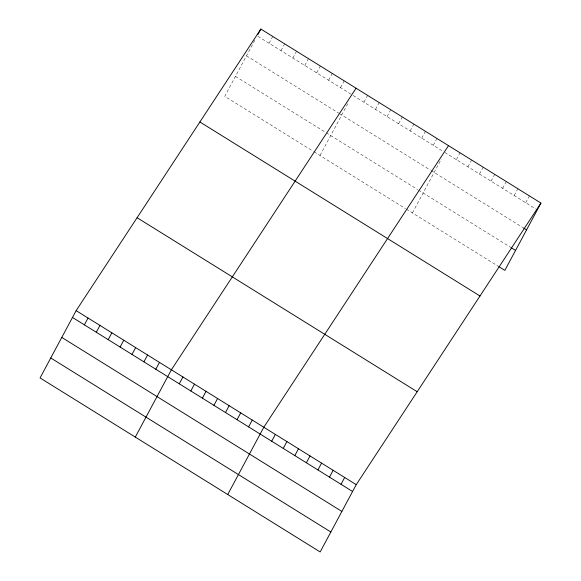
<?xml version="1.0" encoding="UTF-8"?>
<svg xmlns="http://www.w3.org/2000/svg" width="581" height="581" viewBox="0 0 581 581"><rect width="100%" height="100%" fill="white"/><g stroke="black" fill="none" stroke-linecap="round" stroke-linejoin="round"><path stroke-width="0.44" stroke-dasharray="2.9 2.18" d="M254.798 40.307L224.76 96.337L313.297 151.35M269.083 43.27L272.743 36.443M280.986 50.67L284.646 43.844M292.889 58.064L296.55 51.237M304.793 65.457L308.453 58.637M316.696 72.857L320.356 66.031M328.606 80.251L332.267 73.424M340.51 87.651L344.17 80.824M319.993 155.505L348.847 101.697M363.967 102.22L367.628 95.4M375.522 109.402L379.182 102.576M387.077 116.578L390.737 109.751M398.631 123.76L402.292 116.934M410.186 130.936L413.839 124.109M421.733 138.118L425.394 131.291M433.288 145.294L436.948 138.467M412.423 212.936L441.277 159.121M456.397 159.652L460.058 152.825M467.952 166.827L471.612 160M479.507 174.009L483.167 167.183M491.061 181.185L494.721 174.358M502.616 188.367L506.276 181.541M514.17 195.543L517.831 188.716M525.725 202.718L529.385 195.899M257.92 36.334L350.924 94.122M353.183 95.524L443.303 151.518M444.843 152.469L535.74 208.942M246.482 55.827L338.738 113.15M339.478 113.607L430.296 170.03M431.066 170.509L522.726 227.461M235.458 76.387L325.483 132.315M326.224 132.78L417.732 189.631M418.502 190.11L510.931 247.542M314.038 151.808L405.494 208.63M406.264 209.109L497.924 266.054"/><path stroke-width="0.87" d="M76.14 310.639L40.06 377.926L320.16 551.95L356.24 484.663L540.94 203.074L260.84 29.05L76.14 310.639L356.24 484.663M84.39 324.859L88.051 318.032M96.293 332.252L99.954 325.425M257.993 34.359L260.84 29.05M108.197 339.653L111.857 332.826M120.1 347.046L123.76 340.219M132.003 354.439L135.663 347.612M143.906 361.84L147.567 355.013M155.81 369.233L159.47 362.406M135.293 437.094L171.373 369.806L356.073 88.218M179.268 383.809L182.928 376.982M190.822 390.984L194.482 384.164M202.377 398.167L206.037 391.34M213.931 405.342L217.592 398.515M225.486 412.525L229.146 405.698M237.041 419.7L240.701 412.873M248.595 426.882L252.256 420.056M227.73 494.525L263.81 427.231L448.503 145.649M271.705 441.233L275.365 434.414M283.259 448.416L286.92 441.589M294.814 455.591L298.474 448.764M306.369 462.774L310.029 455.947M317.923 469.949L321.584 463.122M329.478 477.132L333.131 470.305M341.032 484.307L344.686 477.48M540.94 203.074L504.86 270.361L498.694 266.534M523.496 227.941L526.582 229.851M511.701 248.022L515.558 250.411M199.886 121.974L479.986 295.998M137.094 217.715L417.194 391.739M72.48 317.458L352.58 491.482M61.782 337.416L341.882 511.44M50.758 357.969L330.858 532"/></g></svg>
